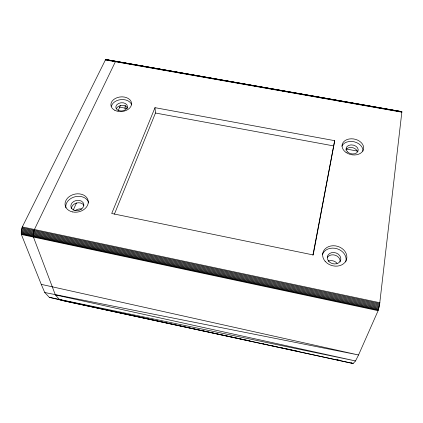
<?xml version="1.0" encoding="UTF-8"?>
<svg xmlns="http://www.w3.org/2000/svg" width="423" height="423" viewBox="0 0 423 423"><rect width="100%" height="100%" fill="white"/><g stroke="black" fill="none" stroke-linecap="round" stroke-linejoin="round"><path stroke-width="0.63" d="M401.839 112.174L401.797 111.614L105.602 59.548L22.313 226.918L21.383 230.101L21.367 234.495L41.243 284.356L44.748 292.52L49.28 297.321L64.693 301.033L353.12 363.5L355.521 360.946L358.545 354.976L377.898 311.154L379.489 305.348L401.839 112.174L105.227 59.923M125.018 108.6L125.261 105.316M312.92 255.111L334.688 140.674L154.998 107.669L111.704 213.493L313.194 254.947L334.688 140.674M114.4 214.16L155.468 113.015L154.998 107.669M73.195 210.215L76.457 202.992M118.028 110.889L120.476 105.47M401.549 111.921L401.797 111.614M105.602 59.548L401.834 111.704M105.782 59.5L236.505 82.644M237.805 82.871L378.241 107.601M379.542 107.828L401.649 111.72M105.417 59.691L401.85 111.894M155.331 68.558L156.626 68.785M162.474 69.816L163.775 70.044M179.368 72.788L180.669 73.015M186.511 74.046L187.812 74.274M193.66 75.305L194.961 75.537M203.405 77.023L204.706 77.25M210.548 78.281L211.849 78.509M282.659 90.982L283.96 91.209M306.696 95.212L307.997 95.445M313.845 96.47L315.146 96.703M320.988 97.729L322.289 97.962M328.137 98.987L329.438 99.22M337.882 100.706L339.183 100.933M155.468 113.015L333.493 145.893M119.191 107.056L126.979 108.494M346.358 149.039L357.393 151.08M44.748 292.52L358.545 354.976L41.243 284.356M49.28 297.321L355.521 360.946L55.35 294.9L33.438 237.07L33.285 234.31L33.666 231.852L34.416 229.483L115.384 61.716L116.225 61.467M22.313 226.918L379.923 302.741M22.022 227.669L379.796 303.587M21.769 228.462L379.653 304.46M21.552 229.277L379.489 305.348M21.383 230.101L379.309 306.236M21.256 230.926L379.114 307.103M21.176 231.73L378.913 307.939M21.15 232.502L378.707 308.732M21.171 233.226L378.5 309.456M21.245 233.898L378.294 310.112M21.367 234.495L378.088 310.678M206.752 331.621L64.693 301.033L59.648 299.653L55.35 294.9M208.042 331.902L210.622 332.457M211.918 332.737L250.014 340.938M260.991 343.307L263.571 343.862M264.867 344.137L267.447 344.697M270.678 345.39L273.258 345.945M274.553 346.226L277.134 346.781M280.364 347.479L282.945 348.034M284.235 348.309L292.631 350.117M293.922 350.397L297.152 351.09M337.184 359.714L339.769 360.269M59.648 299.653L353.12 363.5L351.391 362.77M327.46 257.269A6.853 5.621 16.1 0 1 335.534 255.333A6.853 5.621 16.1 0 1 340.092 261.948M71.503 208.687A6.546 5.087 -12.6 0 1 76.563 203.029A6.546 5.087 -12.6 0 1 83.95 205.409M116.42 108.716A5.795 4.124 -5.7 0 1 121.972 105.38A5.795 4.124 -5.7 0 1 127.572 108.129M345.803 149.959A6.096 4.468 11.7 0 1 351.952 147.558A6.096 4.468 11.7 0 1 357.414 151.72M322.458 254.472A12.225 9.999 16 0 1 337.274 248.824A12.225 9.999 16 0 1 345.734 261.948M65.893 207.867A11.67 9.047 -12.5 0 1 75.479 196.658A11.67 9.047 -12.5 0 1 88.714 202.992M111.434 106.284A10.326 7.328 -5.7 0 1 121.306 99.579A10.326 7.328 -5.7 0 1 131.685 104.856M341.895 146.141A10.866 7.937 11.6 0 1 354.263 141.821A10.866 7.937 11.6 0 1 362.892 151.207M75.495 210.432A6.461 5.055 -12.8 0 1 81.776 209.036M328.211 261.144A6.768 5.578 16.4 0 1 337.052 263.302M325.139 261.282A12.293 10.025 15.9 0 0 345.972 260.827A12.293 10.025 15.9 0 0 333.128 245.737A12.293 10.025 15.9 0 0 325.139 261.282M72.624 211.939A11.728 9.068 -12.4 0 0 88.116 200.481A11.728 9.068 -12.4 0 0 69.245 196.6A11.728 9.068 -12.4 0 0 72.624 211.939M114.892 110.34A10.374 7.339 -5.6 0 0 131.484 104.708A10.374 7.339 -5.6 0 0 117.314 97.597A10.374 7.339 -5.6 0 0 114.892 110.34M346.088 152.502A10.919 7.952 11.6 0 0 363.547 149.113A10.919 7.952 11.6 0 0 348.949 139.03A10.919 7.952 11.6 0 0 346.088 152.502M328.28 260.716A6.89 5.636 16 0 0 340.06 261.462A6.89 5.636 16 0 0 333.842 252.505A6.89 5.636 16 0 0 328.28 260.716M74.363 210.289A6.578 5.097 -12.5 0 0 83.833 204.626A6.578 5.097 -12.5 0 0 73.787 201.438A6.578 5.097 -12.5 0 0 74.363 210.289M118.768 110.604A5.822 4.13 -5.7 0 0 127.429 106.538A5.822 4.13 -5.7 0 0 118.673 103.439A5.822 4.13 -5.7 0 0 118.768 110.604M347.574 151.963A6.123 4.473 11.6 0 0 357.895 151.46A6.123 4.473 11.6 0 0 351.027 144.893A6.123 4.473 11.6 0 0 347.574 151.963"/></g></svg>
